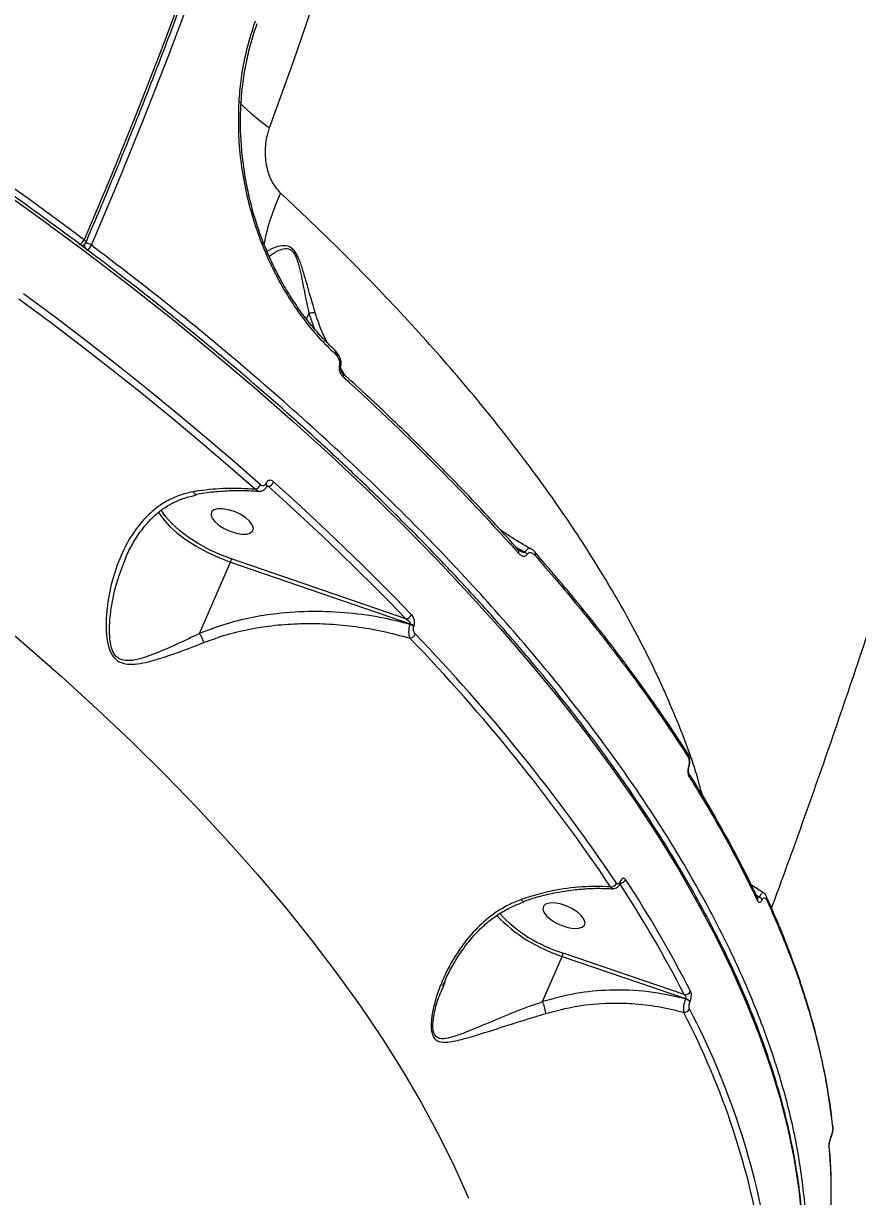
# Model space of a CAD drawing. Header units: millimetres. Extents: x -5238 to 5144, y -3542 to 5092.
# Drawn here: x 3144.5 to 3310.1, y 1676 to 1909 of the extents above; entities that cross this region are included whole.
import ezdxf

# ---------------------------------------------------------------- set-up
doc = ezdxf.new("R2010")
doc.units = ezdxf.units.MM
for name, color, linetype in [('DIKOM_ОБЪЕКТ', 7, 'Continuous'), ('DIKOM_РАЗМЕР_ЗОНА', 7, 'Continuous'), ('DIKOM_РАЗМЕР_ОБЪЕКТА', 7, 'Continuous')]:
    doc.layers.add(name, color=color, linetype=linetype)
doc.styles.add('style1', font='arial.ttf', dxfattribs={"width": 0.8})
doc.dimstyles.new('1-50', dxfattribs={"dimtxt": 300, "dimasz": 200, "dimexe": 100, "dimexo": 0, "dimgap": 100, "dimtad": 1, "dimtxsty": 'style1', "dimcen": 200, "dimclrd": 7, "dimclre": 7, "dimclrt": 7, "dimadec": 1, "dimazin": 2, "dimtfac": 1, "dimtmove": 0, "dimatfit": 2, "dimfxl": 0, "dimlwd": 25, "dimlwe": 18, "dimarcsym": 0})

# ---------------------------------------------------------------- blocks, each defined once
blk = doc.blocks.new('*D2')
at = {"layer": 'Defpoints', "color": 0, "transparency": 16777216}
for p in [(5144.22, 2720.02), (-4054.16, -903.28), (5144.22, -3441.88)]:
    blk.add_point(p, dxfattribs=at)
at = {"layer": 'DIKOM_РАЗМЕР_ЗОНА', "color": 7, "lineweight": 18, "transparency": 16777216}
for p, q in [((5144.22, 2720.02), (5144.22, -3541.88)), ((-4054.16, -903.28), (-4054.16, -3541.88))]:
    blk.add_line(p, q, dxfattribs=at)
at = {"layer": 'DIKOM_РАЗМЕР_ЗОНА', "color": 7, "lineweight": 25, "transparency": 16777216}
blk.add_line((-3854.16, -3441.88), (4944.22, -3441.88), dxfattribs=at)
at = {"layer": 'DIKOM_РАЗМЕР_ЗОНА', "color": 7, "transparency": 16777216}
for points in [[(-3854.16, -3408.54), (-3854.16, -3475.21), (-4054.16, -3441.88)], [(4944.22, -3408.54), (4944.22, -3475.21), (5144.22, -3441.88)]]:
    blk.add_solid(points, dxfattribs=at)
at = {"layer": 'DIKOM_РАЗМЕР_ЗОНА', "color": 7, "transparency": 16777216, "insert": (545.03, -3188.7), "char_height": 300, "attachment_point": 5, "style": 'style1'}
blk.add_mtext('9200', dxfattribs=at)
blk = doc.blocks.new('*D3')
at = {"layer": 'Defpoints', "color": 0, "transparency": 16777216}
for p in [(3889.93, 2956), (-2405.68, -161.05), (3889.93, -2949.28)]:
    blk.add_point(p, dxfattribs=at)
at = {"layer": 'DIKOM_РАЗМЕР_ОБЪЕКТА', "color": 7, "lineweight": 18, "transparency": 16777216}
for p, q in [((3889.93, 2956), (3889.93, -3049.28)), ((-2405.68, -161.05), (-2405.68, -3049.28))]:
    blk.add_line(p, q, dxfattribs=at)
at = {"layer": 'DIKOM_РАЗМЕР_ОБЪЕКТА', "color": 7, "lineweight": 25, "transparency": 16777216}
blk.add_line((-2205.68, -2949.28), (3689.93, -2949.28), dxfattribs=at)
at = {"layer": 'DIKOM_РАЗМЕР_ОБЪЕКТА', "color": 7, "transparency": 16777216}
for points in [[(-2205.68, -2915.95), (-2205.68, -2982.61), (-2405.68, -2949.28)], [(3689.93, -2915.95), (3689.93, -2982.61), (3889.93, -2949.28)]]:
    blk.add_solid(points, dxfattribs=at)
at = {"layer": 'DIKOM_РАЗМЕР_ОБЪЕКТА', "color": 7, "transparency": 16777216, "insert": (742.13, -2696.01), "char_height": 300, "attachment_point": 5, "style": 'style1'}
blk.add_mtext('6300', dxfattribs=at)

msp = doc.modelspace()

# ---------------------------------------------------------------- linework, layer by layer
at = {"layer": 'DIKOM_ОБЪЕКТ', "color": 7, "linetype": 'Continuous', "lineweight": 15}
for p, q in [((3187.622, 1893.258), (3187.621, 1893.253)), ((3156.035, 1864.843), (3156.207, 1864.89)), ((3201.167, 1851.399), (3200.68, 1850.274)), ((3201.167, 1851.399), (3202.227, 1848.36)), ((3206.397, 1843.968), (3206.358, 1843.998)), ((3206.417, 1843.296), (3206.716, 1842.968)), ((3208.287, 1839.12), (3207.466, 1840.552)), ((3192.618, 1817.601), (3192.606, 1817.573)), ((3192.807, 1817.079), (3193.109, 1817.034)), ((3192.831, 1817.096), (3192.843, 1817.123)), ((3192.843, 1817.123), (3192.848, 1817.137)), ((3246.047, 1803.991), (3246.023, 1804.017)), ((3164.716, 1802.466), (3164.792, 1802.669)), ((3179.472, 1787.82), (3185.605, 1801.982)), ((3185.605, 1801.982), (3221.274, 1789.705)), ((3220.438, 1790.701), (3185.789, 1802.627)), ((3221.274, 1789.705), (3221.237, 1789.62)), ((3221.988, 1789.168), (3222.025, 1789.253)), ((3276.391, 1764.039), (3276.365, 1764.078)), ((3276.606, 1761.182), (3276.604, 1761.175)), ((3262.971, 1738.524), (3262.951, 1738.479)), ((3263.009, 1738.19), (3263.028, 1738.235)), ((3291.416, 1736.319), (3289.032, 1737.801)), ((3275.708, 1716.097), (3251.649, 1724.329)), ((3247.575, 1714.698), (3251.466, 1723.684)), ((3251.466, 1723.684), (3275.968, 1715.3)), ((3227.904, 1717.789), (3228.208, 1718.556)), ((3275.968, 1715.3), (3275.94, 1715.234)), ((3276.826, 1714.603), (3276.854, 1714.669))]:
    msp.add_line(p, q, dxfattribs=at)
at = {"layer": 'DIKOM_ОБЪЕКТ', "color": 7, "linetype": 'Continuous', "lineweight": 15, "flags": 128}
for points in [[(3232.524, 2135.147), (3231.129, 2126.478), (3228.638, 2111.874), (3225.974, 2097.316), (3223.141, 2082.815), (3220.139, 2068.379), (3216.972, 2054.019), (3213.64, 2039.743), (3210.147, 2025.562), (3206.494, 2011.483), (3202.684, 1997.517), (3198.719, 1983.673), (3194.602, 1969.96), (3190.336, 1956.386), (3185.924, 1942.961), (3181.368, 1929.693), (3176.67, 1916.591), (3171.836, 1903.665), (3166.867, 1890.921), (3161.767, 1878.369), (3156.539, 1866.016)], [(3157.984, 1864.931), (3163.228, 1877.32), (3168.343, 1889.91), (3173.327, 1902.692), (3178.176, 1915.658), (3182.887, 1928.8), (3187.457, 1942.107), (3191.883, 1955.573), (3196.162, 1969.188), (3200.291, 1982.943), (3204.268, 1996.828), (3208.09, 2010.837), (3211.754, 2024.957), (3215.257, 2039.182), (3218.599, 2053.501), (3221.776, 2067.904), (3224.786, 2082.384), (3227.628, 2096.929), (3230.3, 2111.53), (3232.799, 2126.179), (3234.207, 2134.932)], [(3193.37, 1888.238), (3198.162, 1901.631), (3202.821, 1915.18), (3207.347, 1928.878), (3211.737, 1942.715), (3215.987, 1956.685), (3220.096, 1970.78), (3224.061, 1984.992), (3227.88, 1999.314), (3231.551, 2013.738), (3235.073, 2028.256), (3238.443, 2042.859), (3241.658, 2057.54), (3244.719, 2072.29), (3247.622, 2087.103)], [(3187.239, 1893.423), (3187.378, 1893.391), (3187.489, 1893.357), (3187.568, 1893.321), (3187.612, 1893.285), (3187.622, 1893.258)], [(3139.071, 1876.547), (3148.152, 1870.035), (3157.029, 1863.461), (3165.696, 1856.831), (3174.146, 1850.15), (3182.37, 1843.424), (3190.362, 1836.658), (3198.116, 1829.858), (3205.625, 1823.03), (3212.882, 1816.18), (3219.882, 1809.313), (3226.618, 1802.436), (3233.085, 1795.553), (3239.278, 1788.671), (3245.191, 1781.796), (3250.818, 1774.933), (3256.157, 1768.089), (3261.201, 1761.268), (3265.947, 1754.476), (3270.391, 1747.721), (3274.529, 1741.006), (3278.357, 1734.338), (3281.873, 1727.722), (3285.073, 1721.165), (3287.955, 1714.67), (3290.516, 1708.245), (3292.754, 1701.894), (3294.667, 1695.622), (3296.253, 1689.436), (3297.512, 1683.34), (3298.442, 1677.339), (3299.042, 1671.438)], [(3156.539, 1866.016), (3156.669, 1865.908), (3156.771, 1865.797), (3156.841, 1865.688), (3156.877, 1865.587), (3156.877, 1865.495), (3156.865, 1865.459)], [(3191.546, 1817.343), (3186.068, 1822.154), (3180.469, 1826.948), (3174.753, 1831.724), (3168.922, 1836.48), (3162.977, 1841.213), (3156.923, 1845.922), (3150.761, 1850.604), (3144.494, 1855.258)], [(3143.6, 1854.276), (3149.854, 1849.632), (3156.002, 1844.96), (3162.044, 1840.262), (3167.975, 1835.54), (3173.793, 1830.794), (3179.497, 1826.029), (3185.083, 1821.245), (3190.549, 1816.445)], [(3206.716, 1842.968), (3206.8, 1843.112), (3206.849, 1843.247), (3206.863, 1843.367), (3206.841, 1843.467), (3206.817, 1843.507)], [(3221.555, 1791.542), (3218.342, 1794.852), (3215.068, 1798.16), (3211.732, 1801.467), (3208.336, 1804.77), (3204.88, 1808.069), (3201.365, 1811.364), (3197.792, 1814.653), (3194.162, 1817.938)], [(3193.109, 1817.034), (3196.731, 1813.758), (3200.296, 1810.476), (3203.802, 1807.19), (3207.25, 1803.898), (3210.638, 1800.603), (3213.965, 1797.305), (3217.232, 1794.004), (3220.438, 1790.701)], [(3171.253, 1811.95), (3172.157, 1810.622), (3173.421, 1809.198), (3174.973, 1807.784), (3176.777, 1806.415), (3178.791, 1805.12), (3180.969, 1803.932), (3183.258, 1802.878), (3185.605, 1801.982)], [(3185.789, 1802.627), (3183.512, 1803.496), (3181.293, 1804.518), (3179.182, 1805.67), (3177.228, 1806.925), (3175.479, 1808.253), (3173.974, 1809.624), (3172.748, 1811.005), (3171.851, 1812.329)], [(3185.17, 1812.397), (3184.037, 1812.588), (3183.057, 1812.575), (3182.311, 1812.359), (3181.859, 1811.957), (3181.737, 1811.402), (3181.955, 1810.738), (3182.496, 1810.021), (3183.315, 1809.307), (3184.347, 1808.654), (3185.507, 1808.116), (3186.702, 1807.736), (3187.836, 1807.545), (3188.815, 1807.558), (3189.561, 1807.775), (3190.013, 1808.177), (3190.135, 1808.732), (3189.917, 1809.395), (3189.377, 1810.113), (3188.557, 1810.827), (3187.526, 1811.479), (3186.365, 1812.017), (3185.17, 1812.397)], [(3136.959, 1792.298), (3144.598, 1785.83), (3151.997, 1779.329), (3159.149, 1772.799), (3166.048, 1766.248), (3172.687, 1759.681), (3179.059, 1753.105), (3185.16, 1746.526), (3190.983, 1739.949), (3196.523, 1733.381), (3201.775, 1726.828), (3206.733, 1720.297), (3211.394, 1713.792), (3215.753, 1707.321), (3219.806, 1700.888), (3223.549, 1694.501), (3226.978, 1688.165), (3230.092, 1681.886), (3232.885, 1675.671)], [(3251.03, 1734.098), (3249.897, 1734.289), (3248.918, 1734.276), (3248.172, 1734.06), (3247.719, 1733.658), (3247.597, 1733.103), (3247.816, 1732.439), (3248.356, 1731.722), (3249.175, 1731.008), (3250.207, 1730.355), (3251.368, 1729.818), (3252.563, 1729.438), (3253.696, 1729.247), (3254.675, 1729.26), (3255.421, 1729.476), (3255.874, 1729.878), (3255.996, 1730.433), (3255.778, 1731.096), (3255.237, 1731.814), (3254.418, 1732.528), (3253.386, 1733.18), (3252.226, 1733.718), (3251.03, 1734.098)], [(3292.049, 1735.59), (3292.04, 1735.608), (3292.027, 1735.634)], [(3304.798, 1687.724), (3304.798, 1687.658), (3304.796, 1687.651)]]:
    msp.add_lwpolyline(points, dxfattribs=at)
at = {"layer": 'DIKOM_ОБЪЕКТ', "color": 7, "linetype": 'Continuous', "lineweight": 15}
for centre, radius, start, end in [((3220.005, 1926.296), 46.453, 225.71709, 235.01372), ((3236.231, 1856.242), 44.904, 154.92088, 168.73095), ((3154.856, 1866.686), 1.811, 293.8905, 338.2969), ((3156.045, 1865.476), 0.609, 263.7705, 285.51966), ((3155.947, 1865.855), 1, 285.10672, 336.6405), ((3157.814, 1864.887), 1.229, 169.97544, 207.6946), ((3156.785, 1863.349), 1.985, 52.84296, 89.56167), ((3156.311, 1865.597), 1.801, 293.55749, 338.26216), ((3205.932, 1843.618), 0.582, 326.45812, 36.99851), ((3207.082, 1840.6), 0.402, 6.60594, 70.72369), ((3207.475, 1839.124), 0.574, 326.32641, 38.74711), ((3190.093, 1817.954), 1.576, 286.82134, 337.21663), ((3192.366, 1817.168), 0.472, 351.54213, 59.33544), ((3192.369, 1817.188), 0.482, 353.88086, 58.87176), ((3192.751, 1818.516), 1.524, 283.5762, 337.69476), ((3242.257, 1804.073), 0.624, 330.20914, 38.28531), ((3243.253, 1802.647), 1.537, 35.02831, 58.30534), ((3245.535, 1803.625), 0.63, 330.25896, 35.57224), ((3183.602, 1802.9), 2.203, 335.38091, 352.89056), ((3220.271, 1792.087), 1.396, 276.86694, 336.9979), ((3220.635, 1787.769), 1.946, 45.95179, 71.99247), ((3220.671, 1787.852), 1.949, 45.96953, 71.97474), ((3220.984, 1788.274), 1.416, 279.52711, 336.54899), ((2961.526, 1536.454), 362.11, 33.85947, 43.93695), ((2961.035, 1536.172), 361.315, 33.85976, 43.93711), ((3275.805, 1763.692), 0.682, 333.21391, 30.66412), ((3276.409, 1761.21), 0.2, 351.87061, 55.64732), ((3276.01, 1759.737), 0.683, 333.25427, 30.54457), ((3261.093, 1738.73), 1.247, 269.03347, 335.20072), ((3058.709, 1604.588), 243.972, 27.19712, 33.21002), ((3262.712, 1738.281), 0.31, 343.09081, 39.6384), ((3262.734, 1738.327), 0.308, 342.14643, 39.6976), ((3262.918, 1739.456), 1.25, 274.54419, 335.0901), ((3059.472, 1605.003), 244.518, 27.19655, 33.21038), ((3289.576, 1735.062), 0.723, 334.9321, 24.66378), ((3290.045, 1734.418), 1.206, 22.42335, 62.18227), ((3291.377, 1735.303), 0.73, 335.18423, 23.11176), ((3261.033, 1753.535), 31.347, 223.95657, 252.2303), ((3260.186, 1752.073), 29.028, 223.09608, 252.89762), ((3249.448, 1724.606), 2.218, 335.44035, 352.83112), ((3275.89, 1717.263), 1.18, 261.11574, 334.70191), ((3275.502, 1713.682), 1.613, 34.8363, 74.24314), ((3275.532, 1713.749), 1.611, 34.81112, 74.26832), ((3275.687, 1713.747), 1.183, 264.32268, 334.5569), ((3137.597, 1640.639), 155.597, 8.87129, 27.53532), ((3138.469, 1641.145), 155.95, 8.87195, 27.53499), ((3304.464, 1689.825), 0.781, 336.60965, 8.28155), ((3303.69, 1686.254), 0.786, 336.65271, 4.18233)]:
    msp.add_arc(centre, radius, start, end, dxfattribs=at)
for points, knots in [([(3156.865, 1865.459), (3157.71, 1867.427), (3160.161, 1873.135), (3164.138, 1882.713), (3168.757, 1894.243), (3173.266, 1905.931), (3177.662, 1917.77), (3181.942, 1929.753), (3186.106, 1941.874), (3190.149, 1954.126), (3194.071, 1966.503), (3197.869, 1978.997), (3201.541, 1991.603), (3205.084, 2004.312), (3208.498, 2017.119), (3211.78, 2030.016), (3214.929, 2042.997), (3217.942, 2056.053), (3220.818, 2069.179), (3223.556, 2082.367), (3226.154, 2095.61), (3228.608, 2108.901), (3230.902, 2122.06), (3232.301, 2130.804), (3232.987, 2135.09)], [0, 0, 0, 0, 0.0244942, 0.0710357, 0.1175767, 0.1641177, 0.2106575, 0.2571968, 0.3037364, 0.3502743, 0.3968124, 0.4433492, 0.4898865, 0.5364227, 0.5829587, 0.6294947, 0.6760299, 0.7225652, 0.7691003, 0.8156351, 0.8621698, 0.9087036, 0.9552387, 1, 1, 1, 1]), ([(3293.026, 1733.238), (3294.549, 1737.38), (3298.197, 1747.302), (3303.784, 1763.146), (3309.808, 1780.73), (3315.656, 1798.403), (3321.336, 1816.157), (3326.846, 1833.99), (3332.188, 1851.898), (3337.361, 1869.879), (3342.366, 1887.929), (3347.203, 1906.044), (3351.873, 1924.223), (3356.375, 1942.46), (3360.71, 1960.754), (3364.878, 1979.101), (3368.879, 1997.497), (3372.711, 2015.94), (3376.378, 2034.426), (3379.871, 2052.953), (3382.976, 2070.18), (3384.837, 2081.248), (3385.656, 2086.114)], [0, 0, 0, 0, 0.0372231, 0.089179, 0.1410246, 0.1927647, 0.2444047, 0.2959514, 0.3474102, 0.398786, 0.4500854, 0.5013139, 0.5524775, 0.6035816, 0.6546316, 0.7056334, 0.756593, 0.807515, 0.8584061, 0.9092708, 0.9601149, 1, 1, 1, 1]), ([(3156.539, 1866.016), (3153.206, 1868.486), (3144.227, 1875.141), (3128.984, 1885.796), (3110.696, 1897.878), (3091.592, 1909.766), (3071.719, 1921.412), (3051.126, 1932.769), (3030.266, 1943.588), (3009.217, 1953.842), (2988.06, 1963.521), (2966.45, 1972.783), (2944.444, 1981.576), (2922.111, 1989.857), (2899.941, 1997.445), (2878.008, 2004.33), (2856.377, 2010.518), (2834.695, 2016.109), (2813.038, 2021.057), (2791.482, 2025.329), (2770.502, 2028.832), (2750.158, 2031.571), (2730.491, 2033.569), (2711.181, 2034.859), (2692.314, 2035.405), (2673.966, 2035.187), (2656.541, 2034.209), (2640.078, 2032.494), (2624.593, 2030.077), (2609.833, 2026.921), (2595.883, 2023.002), (2582.81, 2018.319), (2571.413, 2013.196), (2561.532, 2007.776), (2553.059, 2002.156), (2546.363, 1996.989), (2542.846, 1993.514), (2541.561, 1992.245)], [0, 0, 0, 0, 0.0172867, 0.0465704, 0.0758765, 0.1051603, 0.1352946, 0.1654535, 0.1955878, 0.2248713, 0.2541776, 0.2834612, 0.3135956, 0.3437544, 0.3738887, 0.403172, 0.4324779, 0.4617614, 0.4918952, 0.5220535, 0.5521876, 0.5814711, 0.6107773, 0.6400606, 0.670195, 0.7003536, 0.7304878, 0.7597712, 0.7890773, 0.8183608, 0.8484949, 0.8786536, 0.9087878, 0.9342738, 0.9597896, 0.9853053, 1, 1, 1, 1]), ([(3299.344, 1662.4), (3299.366, 1663.113), (3299.442, 1665.614), (3299.262, 1670.008), (3298.811, 1675.573), (3298.046, 1681.237), (3296.991, 1686.986), (3295.64, 1692.818), (3293.996, 1698.728), (3292.061, 1704.711), (3289.834, 1710.763), (3287.319, 1716.879), (3284.517, 1723.054), (3281.43, 1729.284), (3278.062, 1735.564), (3274.413, 1741.889), (3270.488, 1748.253), (3266.29, 1754.654), (3261.821, 1761.085), (3257.085, 1767.542), (3252.086, 1774.02), (3246.827, 1780.514), (3241.314, 1787.02), (3235.548, 1793.532), (3229.536, 1800.046), (3223.282, 1806.557), (3216.79, 1813.06), (3210.065, 1819.55), (3203.112, 1826.022), (3195.938, 1832.472), (3188.546, 1838.895), (3180.943, 1845.285), (3173.134, 1851.639), (3165.126, 1857.951), (3156.923, 1864.217), (3148.533, 1870.432), (3139.962, 1876.592), (3131.215, 1882.691), (3122.301, 1888.725), (3113.225, 1894.69), (3103.994, 1900.581), (3094.615, 1906.395), (3085.095, 1912.125), (3075.442, 1917.769), (3065.662, 1923.323), (3055.762, 1928.779), (3046.867, 1933.547), (3041.249, 1936.468), (3039.001, 1937.637)], [0, 0, 0, 0, 0.0088208, 0.0309504, 0.0530921, 0.0752452, 0.0974091, 0.1195824, 0.1417639, 0.1639521, 0.1861458, 0.2083441, 0.2305454, 0.252749, 0.2749543, 0.2971604, 0.3193668, 0.3415735, 0.3637795, 0.3859848, 0.4081893, 0.4303926, 0.4525954, 0.4747966, 0.4969974, 0.5191965, 0.5413949, 0.5635924, 0.5857886, 0.6079841, 0.6301785, 0.6523723, 0.6745648, 0.6967567, 0.7189483, 0.7411388, 0.7633286, 0.7855179, 0.8077068, 0.8298952, 0.8520827, 0.8742703, 0.8964575, 0.9186441, 0.9408305, 0.9630167, 0.9852027, 1, 1, 1, 1]), ([(3190.487, 1909.423), (3189.688, 1906.902), (3188.478, 1903.085), (3187.579, 1897.646), (3187.352, 1894.831), (3187.239, 1893.423)], [0, 0, 0, 0, 0.4927666, 0.7463911, 1, 1, 1, 1]), ([(3187.727, 1893.248), (3187.785, 1894.134), (3187.929, 1896.331), (3188.439, 1899.774), (3189.232, 1903.549), (3190.063, 1906.619), (3190.711, 1908.367), (3190.926, 1908.945)], [0, 0, 0, 0, 0.1617393, 0.4009684, 0.6410592, 0.8814801, 1, 1, 1, 1]), ([(3187.239, 1893.423), (3187.175, 1891.199), (3187.058, 1887.099), (3187.643, 1881.07), (3188.633, 1875.454), (3190.084, 1869.965), (3191.965, 1864.68), (3194.229, 1859.653), (3196.842, 1854.931), (3199.775, 1850.596), (3202.961, 1846.643), (3205.266, 1844.411), (3206.417, 1843.296)], [0, 0, 0, 0, 0.1166816, 0.215085, 0.3137999, 0.4122022, 0.5100639, 0.6082297, 0.7060875, 0.8039566, 0.9021323, 1, 1, 1, 1]), ([(3206.402, 1844.042), (3205.876, 1844.522), (3204.533, 1845.746), (3202.476, 1848), (3200.241, 1850.751), (3198.139, 1853.728), (3196.187, 1856.892), (3194.405, 1860.218), (3192.81, 1863.676), (3191.413, 1867.241), (3190.228, 1870.906), (3189.249, 1874.671), (3188.482, 1878.536), (3187.933, 1882.48), (3187.627, 1886.468), (3187.537, 1890.073), (3187.662, 1892.32), (3187.713, 1893.248)], [0, 0, 0, 0, 0.0450809, 0.1150463, 0.1852698, 0.2555405, 0.3256093, 0.3952974, 0.4644648, 0.5329802, 0.600981, 0.6694596, 0.7387788, 0.8088039, 0.8793596, 0.9502262, 1, 1, 1, 1]), ([(3195.561, 1875.276), (3194.961, 1875.972), (3193.74, 1877.39), (3192.705, 1880.502), (3192.415, 1883.883), (3192.794, 1886.519), (3193.254, 1887.892), (3193.37, 1888.238)], [0, 0, 0, 0, 0.2186946, 0.444775, 0.6794072, 0.9191881, 1, 1, 1, 1]), ([(3279.292, 1755.668), (3278.931, 1757.03), (3277.581, 1762.138), (3274.064, 1771.294), (3268.812, 1782.984), (3262.454, 1794.801), (3255.146, 1806.675), (3246.753, 1818.797), (3237.263, 1831.132), (3226.687, 1843.645), (3216.04, 1855.191), (3205.648, 1865.743), (3198.925, 1872.096), (3195.561, 1875.276)], [0, 0, 0, 0, 0.0370269, 0.1388449, 0.2405801, 0.3397032, 0.4389027, 0.5380261, 0.6400085, 0.7420737, 0.8440563, 0.9219547, 1, 1, 1, 1]), ([(3300.022, 1664.16), (3300.028, 1664.243), (3300.266, 1667.841), (3299.675, 1675.319), (3298.129, 1686.6), (3295.266, 1698.301), (3291.243, 1710.336), (3286.023, 1722.682), (3279.586, 1735.382), (3271.897, 1748.404), (3262.956, 1761.711), (3252.958, 1775.01), (3241.963, 1788.255), (3230.051, 1801.403), (3217.026, 1814.668), (3202.891, 1828.01), (3187.652, 1841.377), (3172.667, 1853.704), (3162.486, 1861.488), (3157.984, 1864.931)], [0, 0, 0, 0, 0.0014611, 0.0633801, 0.1253461, 0.1872652, 0.249815, 0.3124128, 0.3749626, 0.4393295, 0.5037487, 0.5681155, 0.6306651, 0.6932632, 0.7558133, 0.82018, 0.8845988, 0.9489657, 1, 1, 1, 1]), ([(3202.435, 1851.472), (3201.836, 1853.535), (3201.026, 1856.324), (3200.007, 1859.922), (3199.354, 1861.897), (3198.632, 1863.381), (3197.905, 1864.248), (3197.036, 1864.766), (3195.952, 1864.877), (3194.412, 1864.575), (3193.453, 1864.038), (3192.842, 1863.696)], [0, 0, 0, 0, 0.287434, 0.3886558, 0.4913152, 0.5599303, 0.6091674, 0.6581464, 0.7357294, 0.8315008, 1, 1, 1, 1]), ([(3193.309, 1862.683), (3193.822, 1863.082), (3194.655, 1863.729), (3196.009, 1864.239), (3197.001, 1864.301), (3197.79, 1863.898), (3198.42, 1863.094), (3198.99, 1861.67), (3199.462, 1859.761), (3200.191, 1856.217), (3200.689, 1853.424), (3201.175, 1851.41), (3201.176, 1851.407)], [0, 0, 0, 0, 0.1561782, 0.2538339, 0.32964, 0.3753389, 0.4210432, 0.4873993, 0.5908153, 0.696713, 0.999653, 1, 1, 1, 1]), ([(3201.176, 1851.407), (3201.175, 1851.407), (3201.172, 1851.406), (3201.169, 1851.403), (3201.168, 1851.4), (3201.167, 1851.399)], [0, 0, 0, 0, 0.2467743, 0.5632927, 1, 1, 1, 1]), ([(3202.435, 1851.472), (3202.411, 1851.475), (3202.263, 1851.498), (3201.885, 1851.51), (3201.426, 1851.443), (3201.176, 1851.407)], [0, 0, 0, 0, 0.0793976, 0.4971713, 1, 1, 1, 1]), ([(3204.803, 1845.541), (3204.491, 1846.179), (3203.548, 1848.108), (3202.881, 1850.123), (3202.435, 1851.472)], [0, 0, 0, 0, 0.3308609, 1, 1, 1, 1]), ([(3206.796, 1843.484), (3206.709, 1843.612), (3206.559, 1843.834), (3206.363, 1843.999), (3206.28, 1844.069)], [0, 0, 0, 0, 0.5771141, 1, 1, 1, 1]), ([(3206.716, 1842.968), (3206.845, 1842.775), (3207.078, 1842.422), (3207.252, 1841.823), (3207.289, 1841.336), (3207.236, 1841.081), (3207.215, 1840.979)], [0, 0, 0, 0, 0.3467437, 0.6313353, 0.8513853, 1, 1, 1, 1]), ([(3207.462, 1840.651), (3207.509, 1840.841), (3207.616, 1841.279), (3207.528, 1842.025), (3207.279, 1842.819), (3206.971, 1843.271), (3206.813, 1843.503)], [0, 0, 0, 0, 0.1926351, 0.4416717, 0.7135082, 1, 1, 1, 1]), ([(3207.215, 1840.979), (3207.203, 1840.933), (3207.16, 1840.757), (3207.148, 1840.388), (3207.256, 1839.851), (3207.521, 1839.269), (3207.804, 1838.965), (3207.953, 1838.806)], [0, 0, 0, 0, 0.0580024, 0.2245512, 0.4300632, 0.7005655, 1, 1, 1, 1]), ([(3207.926, 1839.487), (3207.907, 1839.503), (3207.803, 1839.59), (3207.636, 1839.828), (3207.507, 1840.146), (3207.464, 1840.37), (3207.46, 1840.51), (3207.469, 1840.599), (3207.482, 1840.653), (3207.495, 1840.685), (3207.497, 1840.688), (3207.498, 1840.69)], [0, 0, 0, 0, 0.0734553, 0.4052469, 0.6124216, 0.7321055, 0.8042125, 0.8559791, 0.8996066, 0.9454297, 1, 1, 1, 1]), ([(3242.733, 1804.446), (3241.249, 1806.103), (3237.818, 1809.936), (3232.153, 1815.938), (3225.805, 1822.44), (3219.216, 1828.916), (3213.257, 1834.596), (3209.4, 1838.109), (3207.897, 1839.478)], [0, 0, 0, 0, 0.1415729, 0.3274665, 0.5127868, 0.697382, 0.8820741, 1, 1, 1, 1]), ([(3207.953, 1838.806), (3208.362, 1838.432), (3210.407, 1836.564), (3215.646, 1831.697), (3223.431, 1824.186), (3233.131, 1814.369), (3239.339, 1807.559), (3242.799, 1803.763)], [0, 0, 0, 0, 0.0321586, 0.1607927, 0.4182842, 0.6757753, 1, 1, 1, 1]), ([(3192.606, 1817.573), (3192.56, 1817.49), (3192.469, 1817.323), (3192.257, 1817.177), (3192.014, 1817.126), (3191.764, 1817.18), (3191.615, 1817.291), (3191.546, 1817.343)], [0, 0, 0, 0, 0.1951127, 0.3900532, 0.5932177, 0.8110805, 1, 1, 1, 1]), ([(3194.162, 1817.938), (3194.061, 1818.014), (3193.847, 1818.176), (3193.485, 1818.256), (3193.13, 1818.185), (3192.82, 1817.97), (3192.685, 1817.724), (3192.618, 1817.601)], [0, 0, 0, 0, 0.1889989, 0.4045018, 0.6068605, 0.803461, 1, 1, 1, 1]), ([(3178.2, 1815.945), (3177.572, 1815.815), (3176.052, 1815.499), (3173.774, 1814.595), (3171.168, 1813.06), (3168.606, 1810.823), (3165.988, 1807.53), (3163.715, 1803.303), (3161.967, 1798.199), (3161.112, 1793.637), (3160.849, 1789.874), (3160.962, 1787.137), (3161.421, 1784.828), (3162.276, 1783.11), (3163.526, 1782.051), (3165.203, 1781.642), (3167.138, 1781.744), (3169.995, 1782.317), (3173.765, 1783.514), (3177.467, 1784.89), (3179.65, 1785.762), (3180.21, 1785.985)], [0, 0, 0, 0, 0.0311501, 0.0753848, 0.120738, 0.1821162, 0.2453893, 0.3302613, 0.4176115, 0.5065805, 0.5523815, 0.5981007, 0.6383991, 0.6670929, 0.6962073, 0.7286746, 0.7668148, 0.8059889, 0.8877668, 0.9712468, 1, 1, 1, 1]), ([(3164.669, 1802.48), (3164.763, 1802.727), (3165.229, 1803.941), (3166.314, 1805.927), (3167.898, 1808.353), (3169.568, 1810.322), (3171.274, 1811.931), (3173.071, 1813.187), (3175.083, 1814.209), (3176.988, 1814.917), (3178.262, 1815.161), (3178.764, 1815.257)], [0, 0, 0, 0, 0.038672, 0.1906949, 0.3348612, 0.4721929, 0.5803719, 0.6941605, 0.808985, 0.9248424, 1, 1, 1, 1]), ([(3190.549, 1816.445), (3188.668, 1816.546), (3184.977, 1816.744), (3180.791, 1816.354), (3178.556, 1816.001), (3178.2, 1815.945)], [0, 0, 0, 0, 0.4665318, 0.9150233, 1, 1, 1, 1]), ([(3178.2, 1815.945), (3178.21, 1815.926), (3178.289, 1815.772), (3178.447, 1815.55), (3178.618, 1815.411), (3178.696, 1815.458), (3178.713, 1815.468)], [0, 0, 0, 0, 0.0558159, 0.4511318, 0.8764953, 1, 1, 1, 1]), ([(3178.713, 1815.447), (3178.719, 1815.448), (3179.907, 1815.702), (3182.277, 1815.977), (3185.791, 1816.241), (3188.775, 1816.258), (3190.54, 1816.097), (3191.182, 1816.039)], [0, 0, 0, 0, 0.0014006, 0.2790952, 0.5585488, 0.8393531, 1, 1, 1, 1]), ([(3190.549, 1816.445), (3190.652, 1816.34), (3190.849, 1816.138), (3191.078, 1816.105), (3191.189, 1816.089)], [0, 0, 0, 0, 0.518622, 1, 1, 1, 1]), ([(3191.194, 1816.08), (3191.213, 1816.075), (3191.423, 1816.02), (3191.865, 1816.127), (3192.39, 1816.429), (3192.712, 1816.799), (3192.798, 1817.05), (3192.817, 1817.105)], [0, 0, 0, 0, 0.0279698, 0.3189186, 0.6240999, 0.9179371, 1, 1, 1, 1]), ([(3192.813, 1817.028), (3192.822, 1817.061), (3192.841, 1817.129), (3192.874, 1817.179), (3192.874, 1817.18), (3192.874, 1817.18)], [0, 0, 0, 0, 0.3200074, 0.6593829, 1, 1, 1, 1]), ([(3192.825, 1817.133), (3192.854, 1817.129), (3192.952, 1817.113), (3193.045, 1817.067), (3193.109, 1817.034)], [0, 0, 0, 0, 0.2989325, 1, 1, 1, 1]), ([(3245.281, 1804.574), (3244.481, 1805.031), (3242.398, 1806.221), (3240.401, 1807.565), (3239.171, 1808.393)], [0, 0, 0, 0, 0.384115, 1, 1, 1, 1]), ([(3244.06, 1803.955), (3243.871, 1804.055), (3243.309, 1804.351), (3242.747, 1804.647), (3242.374, 1804.844)], [0, 0, 0, 0, 0.3367104, 1, 1, 1, 1]), ([(3243.056, 1804.198), (3243.054, 1804.199), (3243.025, 1804.211), (3242.894, 1804.287), (3242.791, 1804.424), (3242.762, 1804.464)], [0, 0, 0, 0, 0.0751285, 0.7354562, 1, 1, 1, 1]), ([(3242.799, 1803.763), (3242.882, 1803.677), (3243.144, 1803.407), (3243.577, 1803.16), (3244.014, 1803.138), (3244.316, 1803.266), (3244.446, 1803.441), (3244.511, 1803.529)], [0, 0, 0, 0, 0.1605492, 0.5081605, 0.7318431, 0.8653336, 1, 1, 1, 1]), ([(3244.06, 1803.955), (3244.042, 1803.942), (3244.003, 1803.914), (3243.89, 1803.902), (3243.666, 1803.934), (3243.372, 1804.037), (3243.154, 1804.157), (3243.062, 1804.208)], [0, 0, 0, 0, 0.0654459, 0.1403837, 0.3291767, 0.7164277, 1, 1, 1, 1]), ([(3245.277, 1804.567), (3245.197, 1804.626), (3245.007, 1804.77), (3244.669, 1804.652), (3244.331, 1804.385), (3244.152, 1804.101), (3244.06, 1803.955)], [0, 0, 0, 0, 0.2291207, 0.5509947, 0.7685996, 1, 1, 1, 1]), ([(3244.511, 1803.529), (3244.573, 1803.614), (3244.697, 1803.782), (3244.98, 1803.9), (3245.382, 1803.873), (3245.772, 1803.64), (3246.008, 1803.391), (3246.082, 1803.312)], [0, 0, 0, 0, 0.1388942, 0.27682, 0.4965882, 0.8418844, 1, 1, 1, 1]), ([(3246.031, 1803.976), (3245.988, 1804.037), (3245.802, 1804.298), (3245.538, 1804.46), (3245.334, 1804.585)], [0, 0, 0, 0, 0.2311691, 1, 1, 1, 1]), ([(3276.327, 1764.048), (3276.068, 1764.461), (3274.474, 1767.006), (3271.28, 1771.716), (3266.731, 1778.177), (3261.893, 1784.668), (3256.792, 1791.18), (3251.518, 1797.625), (3247.815, 1801.9), (3246, 1803.996)], [0, 0, 0, 0, 0.0315179, 0.1937979, 0.3561998, 0.5186826, 0.681209, 0.8437352, 1, 1, 1, 1]), ([(3246.082, 1803.312), (3248.954, 1799.972), (3254.699, 1793.292), (3262.555, 1783.287), (3269.891, 1773.301), (3274.239, 1766.69), (3276.413, 1763.384)], [0, 0, 0, 0, 0.2491005, 0.4981987, 0.7490993, 1, 1, 1, 1]), ([(3179.472, 1787.82), (3178.937, 1787.561), (3176.888, 1786.567), (3173.372, 1784.935), (3169.816, 1783.443), (3167.083, 1782.61), (3165.282, 1782.32), (3163.773, 1782.55), (3162.979, 1783.154), (3162.391, 1783.908), (3161.844, 1785.154), (3161.548, 1787.373), (3161.574, 1790.002), (3162.008, 1793.712), (3162.912, 1797.96), (3164.162, 1801.083), (3164.716, 1802.466)], [0, 0, 0, 0, 0.0450842, 0.1726549, 0.302359, 0.3602687, 0.41922, 0.4660648, 0.5003689, 0.5071427, 0.5482096, 0.6080469, 0.6767146, 0.7455162, 0.8873383, 1, 1, 1, 1]), ([(3221.237, 1789.62), (3219.541, 1790.048), (3215.553, 1791.053), (3209.084, 1791.966), (3201.936, 1792.296), (3195.431, 1791.912), (3189.602, 1790.987), (3184.436, 1789.728), (3181.126, 1788.454), (3179.472, 1787.817)], [0, 0, 0, 0, 0.1234091, 0.2903376, 0.4577827, 0.6246119, 0.7465473, 0.8732933, 1, 1, 1, 1]), ([(3180.21, 1785.985), (3181.802, 1786.566), (3185.006, 1787.734), (3190.004, 1788.855), (3195.065, 1789.566), (3200.143, 1789.85), (3205.312, 1789.745), (3210.51, 1789.236), (3215.861, 1788.336), (3219.384, 1787.377), (3221.219, 1786.877)], [0, 0, 0, 0, 0.1236862, 0.2488986, 0.3689558, 0.4907466, 0.6125454, 0.7380588, 0.8635723, 1, 1, 1, 1]), ([(3220.438, 1790.701), (3220.573, 1790.616), (3220.811, 1790.466), (3221.081, 1790.209), (3221.227, 1790.008), (3221.282, 1789.866), (3221.295, 1789.775), (3221.28, 1789.726), (3221.274, 1789.705)], [0, 0, 0, 0, 0.3509375, 0.6182342, 0.8030313, 0.8793781, 0.9492126, 1, 1, 1, 1]), ([(3221.237, 1789.62), (3221.208, 1789.54), (3221.113, 1789.277), (3221.005, 1788.773), (3220.956, 1788.116), (3221.006, 1787.476), (3221.12, 1787.075), (3221.205, 1786.905), (3221.219, 1786.877)], [0, 0, 0, 0, 0.0891597, 0.2936729, 0.4895819, 0.7163538, 0.9546251, 1, 1, 1, 1]), ([(3222.025, 1789.253), (3222.048, 1789.313), (3222.128, 1789.52), (3222.18, 1789.94), (3222.119, 1790.494), (3221.923, 1791.078), (3221.685, 1791.378), (3221.555, 1791.542)], [0, 0, 0, 0, 0.079603, 0.2757477, 0.4707235, 0.710561, 1, 1, 1, 1]), ([(3179.472, 1787.817), (3179.472, 1787.817), (3179.472, 1787.818), (3179.472, 1787.819), (3179.472, 1787.82), (3179.472, 1787.82)], [0, 0, 0, 0, 0.3040512, 0.6749556, 1, 1, 1, 1]), ([(3179.472, 1787.817), (3179.569, 1787.627), (3179.765, 1787.247), (3179.999, 1786.662), (3180.139, 1786.244), (3180.193, 1786.046), (3180.21, 1785.985)], [0, 0, 0, 0, 0.3252174, 0.6504785, 0.8925423, 1, 1, 1, 1]), ([(3222.283, 1787.71), (3222.197, 1787.82), (3222.045, 1788.013), (3221.923, 1788.388), (3221.888, 1788.733), (3221.922, 1788.997), (3221.973, 1789.128), (3221.988, 1789.168)], [0, 0, 0, 0, 0.3026124, 0.5346268, 0.7254265, 0.9171215, 1, 1, 1, 1]), ([(3276.59, 1761.187), (3276.655, 1761.397), (3276.803, 1761.875), (3276.817, 1762.696), (3276.705, 1763.46), (3276.474, 1763.858), (3276.375, 1764.028)], [0, 0, 0, 0, 0.2143151, 0.4899197, 0.781115, 1, 1, 1, 1]), ([(3276.521, 1761.375), (3276.477, 1761.21), (3276.384, 1760.87), (3276.367, 1760.313), (3276.438, 1759.795), (3276.56, 1759.551), (3276.62, 1759.429)], [0, 0, 0, 0, 0.2338138, 0.482516, 0.7412619, 1, 1, 1, 1]), ([(3276.413, 1763.384), (3276.477, 1763.259), (3276.604, 1763.007), (3276.679, 1762.471), (3276.662, 1761.896), (3276.567, 1761.544), (3276.521, 1761.375)], [0, 0, 0, 0, 0.2583099, 0.5167295, 0.7678006, 1, 1, 1, 1]), ([(3276.597, 1760.085), (3276.598, 1760.084), (3276.607, 1760.073), (3276.573, 1760.129), (3276.539, 1760.259), (3276.509, 1760.475), (3276.513, 1760.735), (3276.549, 1760.987), (3276.588, 1761.118), (3276.606, 1761.176)], [0, 0, 0, 0, 0.018549, 0.1821857, 0.3356626, 0.5123673, 0.7054787, 0.8687811, 1, 1, 1, 1]), ([(3290.224, 1735.36), (3289.305, 1737.274), (3287.392, 1741.26), (3284.143, 1747.374), (3280.526, 1753.682), (3278, 1757.922), (3276.609, 1760.063), (3276.596, 1760.082)], [0, 0, 0, 0, 0.2353811, 0.4901415, 0.7440595, 0.9977196, 1, 1, 1, 1]), ([(3276.62, 1759.429), (3276.851, 1759.062), (3278.006, 1757.222), (3281.089, 1752.154), (3285.581, 1744.26), (3288.68, 1737.926), (3290.231, 1734.756)], [0, 0, 0, 0, 0.0441406, 0.2207139, 0.6100123, 1, 1, 1, 1]), ([(3261.549, 1737.155), (3261.704, 1737.159), (3262.009, 1737.166), (3262.419, 1737.388), (3262.768, 1737.718), (3262.922, 1738.026), (3263.004, 1738.191)], [0, 0, 0, 0, 0.2386018, 0.4690568, 0.7163437, 1, 1, 1, 1]), ([(3262.951, 1738.479), (3262.923, 1738.42), (3262.851, 1738.272), (3262.706, 1738.106), (3262.532, 1738.023), (3262.361, 1738.047), (3262.27, 1738.153), (3262.225, 1738.207)], [0, 0, 0, 0, 0.1423385, 0.3571849, 0.5715837, 0.785747, 1, 1, 1, 1]), ([(3264.052, 1738.929), (3263.985, 1739.009), (3263.851, 1739.169), (3263.595, 1739.205), (3263.335, 1739.08), (3263.119, 1738.831), (3263.013, 1738.611), (3262.971, 1738.524)], [0, 0, 0, 0, 0.2150282, 0.4299819, 0.6447071, 0.8592256, 1, 1, 1, 1]), ([(3263.029, 1738.232), (3263.044, 1738.266), (3263.078, 1738.343), (3263.117, 1738.393), (3263.117, 1738.393), (3263.117, 1738.393)], [0, 0, 0, 0, 0.333544, 0.7481785, 1, 1, 1, 1]), ([(3261.072, 1737.483), (3259.201, 1737.542), (3255.412, 1737.661), (3250.204, 1736.898), (3246.17, 1735.914), (3244.144, 1735.244), (3243.369, 1734.987)], [0, 0, 0, 0, 0.3247104, 0.6574745, 0.869007, 1, 1, 1, 1]), ([(3243.752, 1734.575), (3244.273, 1734.76), (3245.883, 1735.333), (3248.626, 1736.04), (3251.954, 1736.7), (3255.281, 1737.092), (3258.492, 1737.252), (3260.542, 1737.146), (3261.524, 1737.095)], [0, 0, 0, 0, 0.0878555, 0.2709767, 0.4556396, 0.6415014, 0.8281392, 1, 1, 1, 1]), ([(3261.072, 1737.483), (3261.158, 1737.369), (3261.294, 1737.187), (3261.465, 1737.179), (3261.529, 1737.177)], [0, 0, 0, 0, 0.6238308, 1, 1, 1, 1]), ([(3290.608, 1735.485), (3290.47, 1735.558), (3290.269, 1735.664), (3290.069, 1735.77), (3290.008, 1735.803)], [0, 0, 0, 0, 0.6916035, 1, 1, 1, 1]), ([(3291.403, 1736.298), (3291.383, 1736.319), (3291.32, 1736.384), (3291.14, 1736.269), (3290.89, 1735.99), (3290.703, 1735.655), (3290.608, 1735.485)], [0, 0, 0, 0, 0.1366893, 0.4285411, 0.7105842, 1, 1, 1, 1]), ([(3292.023, 1735.581), (3291.985, 1735.676), (3291.882, 1735.936), (3291.661, 1736.205), (3291.446, 1736.294), (3291.41, 1736.309)], [0, 0, 0, 0, 0.3266778, 0.8871308, 1, 1, 1, 1]), ([(3243.369, 1734.987), (3242.479, 1734.633), (3240.681, 1733.918), (3237.69, 1732.088), (3234.505, 1729.406), (3231.129, 1725.379), (3228.719, 1721.283), (3227.065, 1717.449), (3226.035, 1714.288), (3225.422, 1711.311), (3225.413, 1709.288), (3225.671, 1708.097), (3226.072, 1707.279), (3227.125, 1706.61), (3229.04, 1706.572), (3231.867, 1707.246), (3235.739, 1708.428), (3240.446, 1709.935), (3244.843, 1711.299), (3247.52, 1712.119), (3248.224, 1712.336)], [0, 0, 0, 0, 0.0440624, 0.0889569, 0.1624874, 0.2382047, 0.3352461, 0.3852656, 0.4352577, 0.4935518, 0.5321356, 0.5402076, 0.5665595, 0.5927399, 0.6382712, 0.7076009, 0.7787224, 0.8710019, 0.9660329, 1, 1, 1, 1]), ([(3227.791, 1717.833), (3227.879, 1718.059), (3228.325, 1719.202), (3229.363, 1721.252), (3230.943, 1723.975), (3232.84, 1726.592), (3234.849, 1728.851), (3236.924, 1730.737), (3239.083, 1732.262), (3241.384, 1733.553), (3243.019, 1734.174), (3243.8, 1734.471)], [0, 0, 0, 0, 0.0307336, 0.1557609, 0.2887899, 0.4294281, 0.563552, 0.6700873, 0.7834046, 0.8965264, 1, 1, 1, 1]), ([(3243.369, 1734.987), (3243.383, 1734.965), (3243.436, 1734.879), (3243.556, 1734.715), (3243.676, 1734.591), (3243.719, 1734.631), (3243.73, 1734.641)], [0, 0, 0, 0, 0.088161, 0.3454277, 0.8377916, 1, 1, 1, 1]), ([(3290.231, 1734.756), (3290.272, 1734.683), (3290.366, 1734.514), (3290.552, 1734.398), (3290.765, 1734.421), (3290.974, 1734.57), (3291.098, 1734.775), (3291.161, 1734.878)], [0, 0, 0, 0, 0.182536, 0.4237998, 0.6274798, 0.8134691, 1, 1, 1, 1]), ([(3290.235, 1735.359), (3290.236, 1735.357), (3290.24, 1735.351), (3290.236, 1735.359), (3290.234, 1735.364)], [0, 0, 0, 0, 0.4245958, 1, 1, 1, 1]), ([(3290.608, 1735.485), (3290.589, 1735.466), (3290.556, 1735.434), (3290.465, 1735.403), (3290.359, 1735.401), (3290.273, 1735.431), (3290.239, 1735.443)], [0, 0, 0, 0, 0.1904527, 0.3299513, 0.7371158, 1, 1, 1, 1]), ([(3291.161, 1734.878), (3291.221, 1734.978), (3291.341, 1735.178), (3291.541, 1735.321), (3291.742, 1735.34), (3291.915, 1735.227), (3292.002, 1735.067), (3292.04, 1734.997)], [0, 0, 0, 0, 0.1889606, 0.3774381, 0.5791749, 0.8164631, 1, 1, 1, 1]), ([(3292.04, 1734.997), (3293.742, 1731.077), (3297.147, 1723.237), (3300.908, 1711.742), (3303.749, 1700.445), (3304.703, 1693.158), (3305.181, 1689.515)], [0, 0, 0, 0, 0.2485962, 0.4971919, 0.7485957, 1, 1, 1, 1]), ([(3305.177, 1689.924), (3305.172, 1689.994), (3305.019, 1691.923), (3304.442, 1695.797), (3303.43, 1701.551), (3302.088, 1707.402), (3300.461, 1713.332), (3298.542, 1719.337), (3296.32, 1725.415), (3294.183, 1730.735), (3292.669, 1734.05), (3292.1, 1735.297)], [0, 0, 0, 0, 0.0048838, 0.1353794, 0.2660623, 0.3968979, 0.527847, 0.6588763, 0.7899471, 0.9210116, 1, 1, 1, 1]), ([(3247.574, 1714.696), (3247.574, 1714.695), (3246.921, 1714.369), (3244.315, 1713.582), (3240.136, 1711.783), (3235.611, 1709.988), (3231.867, 1708.377), (3229.16, 1707.449), (3227.306, 1707.224), (3226.309, 1707.733), (3225.998, 1708.378), (3225.88, 1708.875), (3225.749, 1709.608), (3225.858, 1711.589), (3226.521, 1714.587), (3227.452, 1716.742), (3227.904, 1717.789)], [0, 0, 0, 0, 0.0000273, 0.0560335, 0.2109597, 0.3661202, 0.4811191, 0.5957059, 0.6671186, 0.7066093, 0.7453284, 0.7458466, 0.7580232, 0.8177631, 0.9114608, 1, 1, 1, 1]), ([(3275.94, 1715.234), (3273.503, 1715.778), (3268.56, 1716.883), (3261.199, 1717.113), (3254.101, 1716.472), (3249.767, 1715.294), (3247.575, 1714.698)], [0, 0, 0, 0, 0.2606921, 0.5287026, 0.7616297, 1, 1, 1, 1]), ([(3275.94, 1715.234), (3275.903, 1715.133), (3275.797, 1714.842), (3275.65, 1714.284), (3275.538, 1713.614), (3275.501, 1712.992), (3275.547, 1712.71), (3275.57, 1712.571)], [0, 0, 0, 0, 0.1131675, 0.3259608, 0.5480089, 0.7754233, 1, 1, 1, 1]), ([(3275.708, 1716.097), (3275.757, 1716.047), (3275.853, 1715.951), (3275.955, 1715.76), (3276.004, 1715.575), (3276.005, 1715.447), (3275.991, 1715.362), (3275.977, 1715.325), (3275.968, 1715.3)], [0, 0, 0, 0, 0.2552938, 0.4990526, 0.7168008, 0.8616695, 0.9071771, 1, 1, 1, 1]), ([(3276.854, 1714.669), (3276.884, 1714.743), (3276.972, 1714.963), (3277.076, 1715.395), (3277.125, 1715.923), (3277.091, 1716.416), (3277.002, 1716.644), (3276.957, 1716.758)], [0, 0, 0, 0, 0.1083105, 0.3203843, 0.5430421, 0.7715827, 1, 1, 1, 1]), ([(3247.575, 1714.698), (3247.574, 1714.697), (3247.574, 1714.697), (3247.574, 1714.696), (3247.574, 1714.696), (3247.574, 1714.696)], [0, 0, 0, 0, 0.4576006, 0.8570271, 1, 1, 1, 1]), ([(3248.224, 1712.336), (3248.218, 1712.387), (3248.201, 1712.537), (3248.136, 1712.895), (3248.003, 1713.442), (3247.803, 1714.102), (3247.65, 1714.498), (3247.574, 1714.696)], [0, 0, 0, 0, 0.0873111, 0.2536111, 0.5023918, 0.7512106, 1, 1, 1, 1]), ([(3248.224, 1712.336), (3250.272, 1712.876), (3254.416, 1713.969), (3260.226, 1714.465), (3265.614, 1714.362), (3270.539, 1713.815), (3273.885, 1712.987), (3275.57, 1712.571)], [0, 0, 0, 0, 0.2308598, 0.4671703, 0.6265705, 0.8119904, 1, 1, 1, 1]), ([(3276.755, 1713.239), (3276.726, 1713.314), (3276.669, 1713.463), (3276.648, 1713.784), (3276.679, 1714.127), (3276.748, 1714.409), (3276.806, 1714.553), (3276.826, 1714.603)], [0, 0, 0, 0, 0.228855, 0.4578715, 0.6785416, 0.8882268, 1, 1, 1, 1]), ([(3305.181, 1689.515), (3305.183, 1689.419), (3305.188, 1689.228), (3305.119, 1688.794), (3305, 1688.312), (3304.881, 1687.945), (3304.811, 1687.759), (3304.798, 1687.724)], [0, 0, 0, 0, 0.2363375, 0.4725902, 0.7091477, 0.9458478, 1, 1, 1, 1]), ([(3304.826, 1687.754), (3304.876, 1687.885), (3305.011, 1688.242), (3305.165, 1688.887), (3305.271, 1689.459), (3305.232, 1689.784), (3305.218, 1689.907)], [0, 0, 0, 0, 0.1754896, 0.4821432, 0.8030009, 1, 1, 1, 1]), ([(3304.798, 1687.724), (3304.785, 1687.69), (3304.715, 1687.505), (3304.597, 1687.14), (3304.478, 1686.66), (3304.407, 1686.229), (3304.41, 1686.038), (3304.412, 1685.942)], [0, 0, 0, 0, 0.0535457, 0.2897948, 0.5263793, 0.7630808, 1, 1, 1, 1]), ([(3304.473, 1686.319), (3304.473, 1686.319), (3304.473, 1686.312), (3304.472, 1686.344), (3304.477, 1686.429), (3304.5, 1686.61), (3304.557, 1686.89), (3304.654, 1687.248), (3304.745, 1687.526), (3304.793, 1687.644), (3304.796, 1687.65)], [0, 0, 0, 0, 0.001092, 0.0891177, 0.1963629, 0.3478193, 0.5302831, 0.7496103, 0.985915, 1, 1, 1, 1]), ([(3304.412, 1685.942), (3304.439, 1685.621), (3304.579, 1684.016), (3304.804, 1680.661), (3304.793, 1677.698), (3304.787, 1675.981)], [0, 0, 0, 0, 0.0951572, 0.4758067, 1, 1, 1, 1]), ([(3304.86, 1676.283), (3304.871, 1677.271), (3304.902, 1680.067), (3304.756, 1683.38), (3304.509, 1685.73), (3304.46, 1686.205)], [0, 0, 0, 0, 0.303824, 0.8594351, 1, 1, 1, 1]), ([(3304.787, 1675.981), (3304.797, 1675.405), (3304.846, 1672.521), (3304.596, 1669.74), (3304.395, 1667.514)], [0, 0, 0, 0, 0.1997607, 1, 1, 1, 1])]:
    msp.add_open_spline(points, degree=3, knots=knots, dxfattribs=at)

# ---------------------------------------------------------------- dimensions: what is measured, and where the dimension line sits
at = {"layer": 'DIKOM_РАЗМЕР_ЗОНА'}
dim = msp.add_linear_dim(base=(5144.22, -3441.876), p1=(-4054.164, -903.276), p2=(5144.22, 2720.022), text='9200', dimstyle='1-50', dxfattribs=at)
dim.commit()
dim.dimension.update_dxf_attribs({"geometry": '*D2', "text_midpoint": (545.028, -3441.876), "dimtype": 160})
at = {"layer": 'DIKOM_РАЗМЕР_ОБЪЕКТА'}
dim = msp.add_linear_dim(base=(3889.931, -2949.281), p1=(-2405.679, -161.052), p2=(3889.931, 2956.002), text='6300', dimstyle='1-50', dxfattribs=at)
dim.commit()
dim.dimension.update_dxf_attribs({"geometry": '*D3', "text_midpoint": (742.126, -2949.281), "dimtype": 160})

doc.saveas('drawing.dxf')
